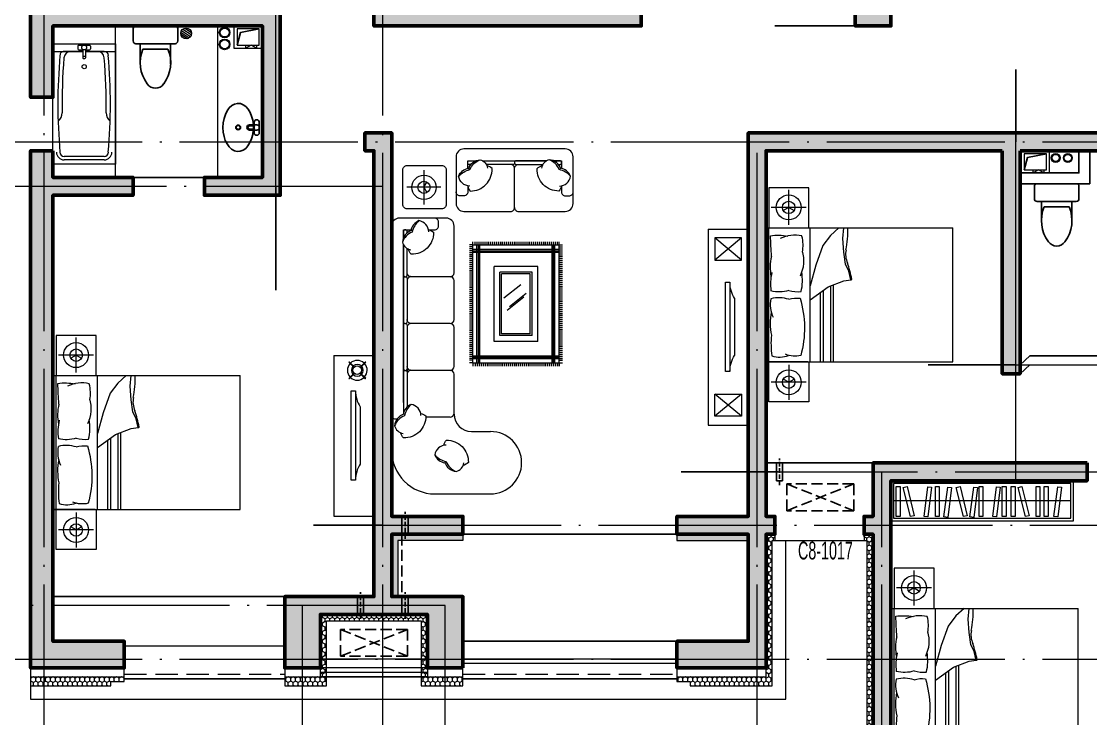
# Model space of a CAD drawing. Extents: x -12757 to 593131, y -184916 to 124232.
# Drawn here: x 546733 to 558728, y -174798 to -166981 of the extents above; entities that cross this region are included whole.
import ezdxf

# ---------------------------------------------------------------- set-up
doc = ezdxf.new("R2010")
doc.units = 0
doc.header["$LTSCALE"] = 1000
doc.header["$MEASUREMENT"] = 0
doc.linetypes.add('DASH', pattern=[0.35, 0.25, -0.1])
doc.linetypes.add('DOTE', pattern=[2.42, 2, -0.2, 0.02, -0.2])
doc.layers.get('0').update_dxf_attribs({"linetype": 'CONTINUOUS', "lineweight": 25})
for name, color, linetype, lineweight in [('AXIS', 3, 'CONTINUOUS', 25), ('DOTE', 1, 'CONTINUOUS', 9), ('LVTRY', 6, 'CONTINUOUS', 20), ('PUB_DIM', 3, 'CONTINUOUS', 25), ('WINDOW', 4, 'CONTINUOUS', 25), ('保温', 71, 'CONTINUOUS', 15), ('剪力墙', 150, 'CONTINUOUS', 53), ('填充', 8, 'CONTINUOUS', 15), ('墙填充', 254, 'CONTINUOUS', 15), ('家具1', 8, 'CONTINUOUS', 15), ('栏杆', 40, 'CONTINUOUS', 20), ('洁具', 6, 'CONTINUOUS', 25), ('洞口层', 20, 'CONTINUOUS', 25), ('看线', 30, 'CONTINUOUS', 25), ('空心砖', 8, 'CONTINUOUS', 15), ('装饰墙', 11, 'CONTINUOUS', 15), ('装饰线', 201, 'CONTINUOUS', 15), ('门窗编号', 140, 'CONTINUOUS', 25)]:
    doc.layers.add(name, color=color, linetype=linetype, lineweight=lineweight)
doc.styles.add('dim_font', font='SIMPLEX.shx', dxfattribs={"width": 0.6})
doc.styles.add('HZ', font='new-romd.shx', dxfattribs={"width": 0.7, "bigfont": 'hztxt.shx'})
pattern_1 = [(45, (-277578.09, -29559.48), (-35.355339, 35.355339), []), (50, (-277578.09, -29559.48), (143.452037, -12.550427), [15, -165]), (355, (-277578.09, -29559.48), (-27.75027, 150.43843), [12, -132]), (100.4514, (-277566.14, -29560.53), (115.701876, 137.88791), [12.74804, -140.22842]), (46.1842, (-277578.1, -29519.48), (213.44821, -33.1038), [22.5, -247.5]), (96.6356, (-277560.3, -29522.24), (186.93254, 194.82357), [19.12206, -210.3426]), (351.1842, (-277578.1, -29519.48), (186.93239, 194.82372), [18, -198]), (21, (-277558.09, -29529.48), (119.38141, -80.52378), [15, -165]), (326, (-277558.09, -29529.48), (48.66307, 145.03001), [12, -132]), (71.4514, (-277548.14, -29536.19), (168.044526, 64.5061), [12.74804, -140.22842]), (37.5, (-277578.09, -29559.48), (2.431971, 66.578771), [0, -130.4, 0, -134, 0, -132.5]), (7.5, (-277578.09, -29559.48), (52.613907, 78.882342), [0, -76.4, 0, -127.4, 0, -50.5]), (327.5, (-277622.69, -29559.48), (106.764487, -4.510974), [0, -50, 0, -156, 0, -207]), (317.5, (-277642.69, -29559.48), (116.637234, 20.020996), [0, -65, 0, -103.6, 0, -147])]
pattern_2 = [(90, (-344507.382, -77937.53), (-27.4963, 47.625), [31.75, -63.5]), (210, (-344507.382, -77937.53), (-27.4963099, -47.6249943), [31.75, -63.5]), (150, (-344507.382, -77937.53), (-54.9926099, 5.7e-06), [-63.5, 31.75])]

# ---------------------------------------------------------------- blocks, each defined once
blk = doc.blocks.new('jlq11-4')
at = {"layer": '墙填充'}
h = blk.add_hatch(dxfattribs=at)
h.set_pattern_fill('钢筋混凝土', color=256, scale=20, style=0)
h.set_pattern_definition(pattern_1)
h.paths.add_polyline_path([(6600, 10200), (7000, 10200), (7000, 10400), (6000, 10400), (6000, 10200), (6400, 10200), (6400, 7100), (3800, 7100), (3800, 7200), (3600, 7200), (3600, 6900), (6600, 6900)])
h = blk.add_hatch(dxfattribs=at)
h.set_pattern_fill('钢筋混凝土', color=256, scale=20, style=0)
h.set_pattern_definition([(45, (-277978.09, -29559.48), (-35.355339, 35.355339), []), (50, (-277978.09, -29559.48), (143.452037, -12.550427), [15, -165]), (355, (-277978.09, -29559.48), (-27.75027, 150.43843), [12, -132]), (100.4514, (-277966.14, -29560.53), (115.701876, 137.88791), [12.74804, -140.22842]), (46.1842, (-277978.1, -29519.48), (213.44821, -33.1038), [22.5, -247.5]), (96.6356, (-277960.3, -29522.24), (186.93254, 194.82357), [19.12206, -210.3426]), (351.1842, (-277978.1, -29519.48), (186.93239, 194.82372), [18, -198]), (21, (-277958.09, -29529.48), (119.38141, -80.52378), [15, -165]), (326, (-277958.09, -29529.48), (48.66307, 145.03001), [12, -132]), (71.4514, (-277948.14, -29536.19), (168.044526, 64.5061), [12.74804, -140.22842]), (37.5, (-277978.09, -29559.48), (2.431971, 66.578771), [0, -130.4, 0, -134, 0, -132.5]), (7.5, (-277978.09, -29559.48), (52.613907, 78.882342), [0, -76.4, 0, -127.4, 0, -50.5]), (327.5, (-278022.69, -29559.48), (106.764487, -4.510974), [0, -50, 0, -156, 0, -207]), (317.5, (-278042.69, -29559.48), (116.637234, 20.020996), [0, -65, 0, -103.6, 0, -147])])
h.paths.add_polyline_path([(9400, 10200), (10100, 10200), (10100, 10400), (9000, 10400), (9000, 10200), (9200, 10200), (9200, 7300), (9000, 7300), (9000, 6900), (9400, 6900)])
h = blk.add_hatch(dxfattribs=at)
h.set_pattern_fill('钢筋混凝土', color=256, scale=20, style=0)
h.set_pattern_definition(pattern_1)
h.paths.add_polyline_path([(0, 7100), (0, 9100), (-250, 9100), (-250, 6100), (0, 6100), (0, 6900), (2350, 6900), (2350, 5200), (1700, 5200), (1700, 5000), (2550, 5000), (2550, 8000), (2350, 8000), (2350, 7100)])
h = blk.add_hatch(dxfattribs=at)
h.set_pattern_fill('钢筋混凝土', color=256, scale=20, style=0)
h.set_pattern_definition(pattern_1)
h.paths.add_polyline_path([(3800, 5700), (3500, 5700), (3500, 5500), (3600, 5500), (3600, 500), (2600, 500), (2600, -300), (3000, -300), (3000, 300), (4200, 300), (4200, -300), (4600, -300), (4600, 500), (3800, 500), (3800, 1200), (4600, 1200), (4600, 1400), (3800, 1400)])
h = blk.add_hatch(dxfattribs=at)
h.set_pattern_fill('钢筋混凝土', color=256, scale=20, style=0)
h.set_pattern_definition([(45, (-474540.73, 39215.805), (-35.355339, 35.355339), []), (50, (-474540.73, 39215.8), (143.452037, -12.550427), [15, -165]), (355, (-474540.73, 39215.8), (-27.750267, 150.438427), [12, -132]), (100.4514, (-474528.78, 39214.76), (115.701876, 137.88791), [12.74804, -140.228422]), (46.1842, (-474540.73, 39255.8), (213.44821, -33.1038), [22.5, -247.5]), (96.6356, (-474522.94, 39253.05), (186.93254, 194.82357), [19.12206, -210.3426]), (351.1842, (-474540.73, 39255.8), (186.93239, 194.82372), [18, -198]), (21, (-474520.73, 39245.8), (119.38141, -80.523778), [15, -165]), (326, (-474520.73, 39245.8), (48.663066, 145.03001), [12, -132]), (71.4514, (-474510.78, 39239.1), (168.044526, 64.5061), [12.74804, -140.228422]), (37.5, (-474540.73, 39215.805), (2.431971, 66.578771), [0, -130.4, 0, -134, 0, -132.5]), (7.5, (-474540.73, 39215.805), (52.613907, 78.882342), [0, -76.4, 0, -127.4, 0, -50.5]), (327.5, (-474585.33, 39215.805), (106.764487, -4.5109743), [0, -50, 0, -156, 0, -207]), (317.5, (-474605.33, 39215.81), (116.637234, 20.020996), [0, -65, 0, -103.6, 0, -147])])
h.paths.add_polyline_path([(7800, 1400), (7000, 1400), (7000, 1200), (7800, 1200), (7800, 0), (7000, 0), (7000, -300), (8000, -300), (8000, 1200), (8100, 1200), (8100, 1400), (8000, 1400), (8000, 5500), (10650, 5500), (10650, 3000), (10850, 3000), (10850, 5500), (12600, 5500), (12600, 3200), (12600, 3000), (12800, 3000), (12800, 5500), (12800, 5700), (7800, 5700)])
h = blk.add_hatch(dxfattribs=at)
h.set_pattern_fill('钢筋混凝土', color=256, scale=20, style=0)
h.set_pattern_definition(pattern_1)
h.paths.add_polyline_path([(0, 5200), (0, 5500), (-250, 5500), (-250, -300), (800, -300), (800, 0), (0, 0), (0, 5000), (900, 5000), (900, 5200)])
h = blk.add_hatch(dxfattribs=at)
h.set_pattern_fill('钢筋混凝土', color=256, scale=20, style=0)
h.set_pattern_definition(pattern_1)
h.paths.add_polyline_path([(9400, 1800), (11600, 1800), (11600, 2000), (9200, 2000), (9200, 1400), (9100, 1400), (9100, 1200), (9200, 1200), (9200, -2100), (10100, -2100), (10100, -1900), (9400, -1900)])
at = {"layer": '剪力墙'}
for points in [[(7000, 10400), (7000, 10200), (6600, 10200), (6600, 6900), (3600, 6900), (3600, 7200), (3800, 7200), (3800, 7100), (6400, 7100), (6400, 10200), (6000, 10200), (6000, 10400)], [(10100, 10400), (10100, 10200), (9400, 10200), (9400, 6900), (9000, 6900), (9000, 7300), (9200, 7300), (9200, 10200), (9000, 10200), (9000, 10400)], [(2550, 8000), (2550, 5000), (1700, 5000), (1700, 5200), (2350, 5200), (2350, 6900), (0, 6900), (0, 6100), (-250, 6100), (-250, 9100), (0, 9100), (0, 7100), (2350, 7100), (2350, 8000)], [(4600, -300), (4200, -300), (4200, 300), (3000, 300), (3000, -300), (2600, -300), (2600, 500), (3600, 500), (3600, 5500), (3500, 5500), (3500, 5700), (3800, 5700), (3800, 1400), (4600, 1400), (4600, 1200), (3800, 1200), (3800, 500), (4600, 500)], [(0, 5500), (0, 5200), (900, 5200), (900, 5000), (0, 5000), (0, 0), (800, 0), (800, -300), (-250, -300), (-250, 5500)], [(11600, 2000), (11600, 1800), (9400, 1800), (9400, -1900), (10100, -1900), (10100, -2100), (9200, -2100), (9200, 1200), (9100, 1200), (9100, 1400), (9200, 1400), (9200, 2000)]]:
    blk.add_lwpolyline(points, close=True, dxfattribs=at)
for points in [[(10650, 5500), (8000, 5500), (8000, 1400), (8100, 1400), (8100, 1200), (8000, 1200), (8000, -300), (7000, -300), (7000, 0), (7800, 0), (7800, 1200), (7000, 1200), (7000, 1400), (7800, 1400), (7800, 5700), (12800, 5700), (12800, 5500), (12800, 3000), (12600, 3000), (12600, 3200), (12600, 3200), (12600, 5500), (10850, 5500)], [(10850, 5500), (10850, 3000), (10650, 3000), (10650, 5500)]]:
    blk.add_lwpolyline(points, dxfattribs=at)
blk = doc.blocks.new('1')
at = {"layer": '洞口层', "linetype": 'DASH', "ltscale": 0.2}
blk.add_line((380920, -27067), (381220, -27067), dxfattribs=at)
at = {"layer": '洞口层'}
for p, q in [((380970, -27032), (381170, -27032)), ((380970, -27032), (380970, -27102)), ((380970, -27102), (381170, -27102)), ((381170, -27032), (381170, -27102))]:
    blk.add_line(p, q, dxfattribs=at)
blk = doc.blocks.new('ktj1')
at = {"layer": '洁具', "linetype": 'DASH', "ltscale": 0.5}
blk.add_lwpolyline([(750, 0), (750, 300), (0, 300), (750, 0), (0, 0), (750, 300), (0, 300), (0, 0)], dxfattribs=at)
blk = doc.blocks.new('j3')
at = {"layer": '洁具'}
for p, q in [((30, 250), (170, 250)), ((0, -220), (0, 220)), ((200, 220), (200, -220)), ((200, 170), (430, 170)), ((260, 140), (260, -140)), ((200, -170), (430, -170)), ((170, -250), (30, -250))]:
    blk.add_line(p, q, dxfattribs=at)
for centre, radius, start, end in [((30, 220), 30, 90, 180), ((170, 220), 30, 0, 90), ((413, -227), 398, 53.3619, 112.5495), ((590, 0), 110, 303.4509, 56.5491), ((413, 227), 398, 247.4505, 306.6381), ((30, -220), 30, 180, 270), ((170, -220), 30, 270, 0)]:
    blk.add_arc(centre, radius, start, end, dxfattribs=at)
at = {"style": 'dim_font', "width": 0.8, "flags": 9}
for tag in ['YSIZE', 'XSIZE']:
    blk.add_attdef(tag, (0, 0), '', height=0.5, rotation=270, dxfattribs=at)
blk = doc.blocks.new('jjg1')
at = {"layer": 'LVTRY'}
for points in [[(-250, 320), (0, 320), (0, 0), (-250, 0)], [(-215, 285), (-35, 285), (-35, 35), (-215, 35)]]:
    blk.add_lwpolyline(points, close=True, dxfattribs=at)
blk.add_lwpolyline([(-215, 255), (-250, 255), (-215, 195), (-250, 135), (-215, 135)], dxfattribs=at)
at = {"layer": 'PUB_DIM'}
blk.add_lwpolyline([(-215, 35), (-75, 73), (-35, 285)], dxfattribs=at)
blk = doc.blocks.new('j1')
at = {"layer": '洁具'}
for p, q in [((-29, 29), (-111, 29)), ((-29, 29), (-111, 29)), ((-111, 18), (-51, 18)), ((-111, 18), (-51, 18)), ((-58, 58), (-58, 29)), ((-58, 58), (-58, 29)), ((-58, 18), (-58, -18)), ((-58, 18), (-58, -18)), ((0, -58), (0, 58)), ((0, -58), (0, 58)), ((-111, -18), (-51, -18)), ((-111, -18), (-51, -18)), ((-29, -29), (-111, -29)), ((-29, -29), (-111, -29)), ((-58, -29), (-58, -58)), ((-58, -29), (-58, -58))]:
    blk.add_line(p, q, dxfattribs=at)
for radius in [27, 27, 22.5, 22.5]:
    blk.add_circle((-237, 0), radius, dxfattribs=at)
for centre, radius, start, end in [((-111, 0), 28.8, 90, 270), ((-111, 0), 28.8, 90, 270), ((-111, 0), 18, 90, 270), ((-111, 0), 18, 90, 270), ((-29, 58), 28.8, 0, 180), ((-29, 58), 28.8, 0, 180), ((-29, 0), 28.8, 141.3178, 218.6822), ((-29, 0), 28.8, 141.3178, 218.6822), ((-29, 0), 28.8, 270, 90), ((-29, 0), 28.8, 270, 90), ((-29, -58), 28.8, 180, 0), ((-29, -58), 28.8, 180, 0)]:
    blk.add_arc(centre, radius, start, end, dxfattribs=at)
at = {"layer": '洁具', "extrusion": (0, 0, -1)}
for start_param, end_param in [(1.677666, 7.747112), (1.677666, 7.747112), (1.50408, 1.637512), (1.50408, 1.637512)]:
    blk.add_ellipse((-237, 0), major_axis=(0, 270), ratio=0.633333, start_param=start_param, end_param=end_param, dxfattribs=at)
blk = doc.blocks.new('yg01')
at = {"layer": 'LVTRY'}
for p, q in [((0, -715), (0, 63)), ((0, 63), (1500, 63)), ((96, -309), (96, 63)), ((96, -309), (96, 63)), ((96, -309), (96, 63)), ((1500, 63), (1500, -715)), ((96, -77), (96, -309)), ((1404, -77), (1404, -576)), ((1448, -77), (1448, -576)), ((1448, -77), (1448, -576)), ((17, -392), (17, -261)), ((31, -248), (65, -248)), ((78, -300), (78, -261)), ((78, -392), (78, -352)), ((87, -309), (176, -309)), ((87, -309), (176, -309)), ((87, -344), (176, -344)), ((96, -715), (96, -344)), ((96, -715), (96, -344)), ((96, -715), (96, -344)), ((96, -344), (96, -576)), ((157, -337), (157, -316)), ((183, -337), (183, -316)), ((31, -405), (65, -405)), ((1500, -715), (0, -715))]:
    blk.add_line(p, q, dxfattribs=at)
for centre, radius in [((48, -326), 30.5), ((286, -326), 26.2)]:
    blk.add_circle(centre, radius, dxfattribs=at)
for centre, radius, start, end in [((750, -6932), 6933, 85.0209, 94.9791), ((1352, -77), 95.9, 0, 90), ((148, -77), 52.3, 90, 180), ((183, -162), 87.2, 94.7863, 180), ((750, -6932), 6881, 89.0758, 94.7863), ((863, 79), 131, 269.0758, 321.7771), ((1352, -77), 52.3, 0, 90), ((31, -261), 13.1, 90, 180), ((65, -261), 13.1, 0, 90), ((31, -392), 13.1, 180, 270), ((65, -392), 13.1, 270, 0), ((87, -300), 8.72, 180, 270), ((87, -352), 8.72, 90, 180), ((150, -316), 6.98, 0, 90), ((150, -337), 6.98, 270, 0), ((176, -316), 6.98, 0, 90), ((176, -337), 6.98, 270, 0), ((183, -491), 87.2, 180, 265.2137), ((148, -576), 52.3, 180, 270), ((750, 6279), 6933, 265.0209, 274.9791), ((750, 6279), 6881, 265.2137, 270.9242), ((863, -732), 131, 38.2229, 90.9242), ((1352, -576), 52.3, 270, 0), ((1352, -576), 95.9, 270, 0)]:
    blk.add_arc(centre, radius, start, end, dxfattribs=at)
blk = doc.blocks.new('dil')
at = {"layer": 'LVTRY'}
for p, q in [((-58, 14), (36, -48)), ((-50, 33), (50, -33)), ((-37, 48), (58, -14)), ((-16, 58), (60, 9)), ((-59, -9), (15, -58))]:
    blk.add_line(p, q, dxfattribs=at)
blk.add_circle((0, 0), 60, dxfattribs=at)
blk = doc.blocks.new('chuang1')
at = {"layer": '家具1'}
for p, q in [((-1500, 0), (0, 0)), ((-1500, -474), (-1500, 0)), ((-1500, 0), (-1500, -2100)), ((0, 0), (0, -823)), ((0, 0), (0, -2100)), ((-1730, -456), (-1730, -64)), ((-1500, -35), (0, -35)), ((230, -456), (230, -64)), ((-1534, -260), (-1926, -260)), ((34, -260), (426, -260)), ((-1500, -500), (0, -500)), ((-806, -500, -270), (-660, -703, -270)), ((-417, -563, -270), (-649, -500, -270)), ((-198, -642, -270), (-417, -563, -270)), ((-724, -614, -270), (-1500, -614, -270)), ((-701, -645, -270), (-1500, -645, -270)), ((-660, -703, -270), (-593, -879, -270)), ((-83, -727, -270), (-198, -642, -270)), ((-650, -728, -270), (-1500, -728, -270)), ((-638, -759, -270), (-1500, -759, -270)), ((0, -823, -270), (-83, -727, -270)), ((-593, -879, -270), (-581, -958, -270)), ((-581, -958, -270), (-484, -934, -270)), ((-484, -934, -270), (-405, -897, -270)), ((-405, -897, -270), (-271, -879, -270)), ((-271, -879, -270), (-119, -867, -270)), ((-119, -867, -270), (0, -879, -270)), ((-1500, -2100), (0, -2100))]:
    blk.add_line(p, q, dxfattribs=at)
for points in [[(-1500, -35), (-1500, -485), (-1950, -485), (-1950, -35)], [(0, -35), (0, -485), (450, -485), (450, -35)]]:
    blk.add_lwpolyline(points, close=True, dxfattribs=at)
at = {"layer": '家具1', "elevation": -270}
for points in [[(-1434, -71, 0.177), (-1429, -259, -0.516596)], [(-800, -261, 0.14099), (-794, -61, 0.235245)], [(-701, -261, -0.14099), (-707, -61, -0.235245)], [(-87, -54, -0.074897), (-91, -250, 0.472817)], [(-800, -261, -0.104503), (-788, -387, -0.141432), (-1431, -395, -0.168206), (-1417, -225, 4.425392)]]:
    blk.add_lwpolyline(points, format="xyb", dxfattribs=at)
at = {"layer": '家具1'}
for points in [[(-1730, -260), (-1695, -199)], [(230, -260), (195, -199)], [(-1730, -260), (-1695, -321)], [(230, -260), (195, -321)]]:
    blk.add_lwpolyline(points, dxfattribs=at)
for centre, radius in [((-1730, -260), 140), ((-1730, -260), 70), ((230, -260), 140), ((230, -260), 70)]:
    blk.add_circle(centre, radius, dxfattribs=at)
for centre, radius, start, end in [((-1300, -930, -270), 869, 83.569, 98.88), ((-1068, -673, -270), 621, 78.4063, 102.5791), ((-862, -367, -270), 314, 77.5554, 116.5378), ((-628, -590, -270), 535, 76.04, 98.4751), ((-443, -579, -270), 527, 76.3427, 101.1841), ((-1741, 28496, -270), 28598, 272.8502, 273.3148), ((-469, -328, -270), 387, 348.2417, 24.8684), ((-347, -361, -270), 368, 164.1707, 185.9871), ((-588, 115, -270), 529, 256.3762, 280.1383), ((-367, -48, -270), 382, 243.8761, 286.1746), ((-194, -19, -270), 402, 258.9631, 284.8961), ((-574, -960, -270), 7.24, 160.2464, 271.1377), ((-789, 176, -270), 1163, 280.6617, 289.8806), ((-295, -1142, -270), 244, 78.6608, 113.7384), ((-24, 208, -270), 1132, 258.6608, 271.239)]:
    blk.add_arc(centre, radius, start, end, dxfattribs=at)
blk = doc.blocks.new('yg2')
at = {"layer": '家具1'}
for p, q in [((-1989, -402), (-1989, -66)), ((-1989, -66), (-1946, -66)), ((-1946, -66), (-1946, -402)), ((-1911, -75), (-1869, -66)), ((-1830, -402), (-1911, -75)), ((-1869, -66), (-1789, -393)), ((-1551, -402), (-1551, -66)), ((-1551, -66), (-1508, -66)), ((-1508, -66), (-1508, -402)), ((-1455, -407), (-1413, -73)), ((-1413, -73), (-1370, -78)), ((-1370, -78), (-1413, -412)), ((-1316, -75), (-1274, -66)), ((-1236, -402), (-1316, -75)), ((-1274, -66), (-1194, -393)), ((-1163, -407), (-1121, -73)), ((-1121, -73), (-1078, -78)), ((-1078, -78), (-1121, -412)), ((-1060, -402), (-1060, -66)), ((-1060, -66), (-1017, -66)), ((-1017, -66), (-1017, -402)), ((-800, -402), (-800, -66)), ((-800, -66), (-757, -66)), ((-757, -66), (-757, -402)), ((-700, -402), (-700, -66)), ((-700, -66), (-657, -66)), ((-657, -66), (-657, -402)), ((-622, -75), (-580, -66)), ((-541, -402), (-622, -75)), ((-580, -66), (-500, -393)), ((-422, -402), (-422, -66)), ((-422, -66), (-380, -66)), ((-380, -66), (-380, -402)), ((-330, -402), (-330, -66)), ((-330, -66), (-287, -66)), ((-287, -66), (-287, -402)), ((-30, -225), (-2020, -225)), ((-1946, -402), (-1989, -402)), ((-1789, -393), (-1830, -402)), ((-1508, -402), (-1551, -402)), ((-1413, -412), (-1455, -407)), ((-1194, -393), (-1236, -402)), ((-1121, -412), (-1163, -407)), ((-1017, -402), (-1060, -402)), ((-757, -402), (-800, -402)), ((-657, -402), (-700, -402)), ((-500, -393), (-541, -402)), ((-380, -402), (-422, -402)), ((-287, -402), (-330, -402))]:
    blk.add_line(p, q, dxfattribs=at)
for points in [[(-2050, 0), (-2050, -450), (0, -450), (0, 0)], [(-2020, -30), (-2020, -420), (-30, -420), (-30, -30)], [(-1678, -401), (-1636, -67), (-1593, -72), (-1636, -406)], [(-908, -401), (-866, -67), (-823, -72), (-865, -406)], [(-221, -401), (-179, -67), (-137, -72), (-179, -406)]]:
    blk.add_lwpolyline(points, close=True, dxfattribs=at)
blk = doc.blocks.new('tv2')
at = {"layer": '家具1'}
for p, q in [((-450, 0), (0, 0)), ((-450, 0), (-450, -1800)), ((0, 0), (0, -1800)), ((-222, -134), (-281, -75)), ((-218, -130), (-277, -71)), ((-95, -72), (-153, -131)), ((-90, -76), (-149, -135)), ((-221, -199), (-280, -257)), ((-217, -203), (-276, -262)), ((-96, -261), (-154, -202)), ((-91, -256), (-150, -198)), ((-450, -1800), (0, -1800))]:
    blk.add_line(p, q, dxfattribs=at)
blk.add_lwpolyline([(-205, -397), (-205, -1397), (-255, -1397), (-255, -397)], close=True, dxfattribs=at)
blk.add_lwpolyline([(-155, -576), (-155, -1217)], dxfattribs=at)
blk.add_circle((-186, -166), 48.2, dxfattribs=at)
for centre, radius, start, end in [((-186, -166), 111, 136.5508, 224.1481), ((-186, -166), 131, 133.6913, 136.3087), ((-186, -166), 111, 45.8519, 133.4492), ((-186, -166), 66.4, 46.4188, 132.4168), ((-186, -166), 111, 316.5508, 42.75), ((-186, -166), 131, 43.1013, 45.7189), ((-186, -166), 66.4, 137.5832, 223.5812), ((-186, -166), 66.4, 228.7488, 312.4168), ((-186, -166), 66.4, 317.5832, 41.2512), ((-186, -166), 131, 224.2811, 226.8987), ((-186, -166), 111, 227.25, 313.4492), ((-186, -166), 131, 313.6913, 316.3087), ((139, -397), 344, 179.8716, 211.2929), ((139, -1396), 344, 148.7071, 180.1284)]:
    blk.add_arc(centre, radius, start, end, dxfattribs=at)
blk = doc.blocks.new('sf1')
at = {"layer": '家具1'}
for p, q in [((-165, 5157), (-1036, 5157)), ((516, 951), (516, 4476)), ((-737, 4177), (-1036, 4177)), ((-464, 3904), (-464, 3278)), ((332, 1771), (332, 3889)), ((271, 2506), (271, 3790)), ((332, 3721), (332, 1243)), ((307, 3217), (295, 3217)), ((307, 3217), (295, 3217)), ((-2117, 3100), (-2167, 3100)), ((-2117, 3059), (-2167, 3059)), ((-2117, 3029), (-2167, 3029)), ((-2117, 3100), (-2117, 3150)), ((-2117, 3100), (-2117, 1249)), ((-757, 3100), (-2117, 3100)), ((-757, 3032), (-2117, 3032)), ((-2087, 3100), (-2087, 3150)), ((-2056, 3100), (-2056, 3150)), ((-2049, 3100), (-2049, 1249)), ((-2027, 3100), (-2027, 1249)), ((-2026, 3100), (-2026, 3150)), ((-2004, 3100), (-2004, 1249)), ((-1995, 3100), (-1995, 3150)), ((-1964, 3100), (-1964, 3150)), ((-1933, 3100), (-1933, 3150)), ((-1903, 3100), (-1903, 3150)), ((-1872, 3100), (-1872, 3150)), ((-1841, 3100), (-1841, 3150)), ((-1811, 3100), (-1811, 3150)), ((-1780, 3100), (-1780, 3150)), ((-1749, 3100), (-1749, 3150)), ((-1719, 3100), (-1719, 3150)), ((-1688, 3100), (-1688, 3150)), ((-1657, 3100), (-1657, 3150)), ((-1626, 3100), (-1626, 3150)), ((-1596, 3100), (-1596, 3150)), ((-1565, 3100), (-1565, 3150)), ((-1534, 3100), (-1534, 3150)), ((-1504, 3100), (-1504, 3150)), ((-1473, 3100), (-1473, 3150)), ((-1442, 3100), (-1442, 3150)), ((-1412, 3100), (-1412, 3150)), ((-1381, 3100), (-1381, 3150)), ((-1350, 3100), (-1350, 3150)), ((-1319, 3100), (-1319, 3150)), ((-1289, 3100), (-1289, 3150)), ((-1258, 3100), (-1258, 3150)), ((-1227, 3100), (-1227, 3150)), ((-1227, 3100), (-1227, 3150)), ((-1197, 3100), (-1197, 3150)), ((-1166, 3100), (-1166, 3150)), ((-1135, 3100), (-1135, 3150)), ((-1105, 3100), (-1105, 3150)), ((-1074, 3100), (-1074, 3150)), ((-1043, 3100), (-1043, 3150)), ((-1012, 3100), (-1012, 3150)), ((-982, 3100), (-982, 3150)), ((-951, 3100), (-951, 3150)), ((-920, 3100), (-920, 3150)), ((-890, 3100), (-890, 3150)), ((-869, 3100), (-869, 1249)), ((-859, 3100), (-859, 3150)), ((-847, 3100), (-847, 1249)), ((-828, 3100), (-828, 3150)), ((-824, 3100), (-824, 1249)), ((-798, 3100), (-798, 3150)), ((-757, 3100), (-757, 3150)), ((-757, 3100), (-707, 3100)), ((-757, 3100), (-757, 1249)), ((-757, 3059), (-707, 3059)), ((-757, 3029), (-707, 3029)), ((-464, 3156), (-464, 2543)), ((-2117, 2998), (-2167, 2998)), ((-2117, 2967), (-2167, 2967)), ((-2117, 2936), (-2167, 2936)), ((-2117, 2906), (-2167, 2906)), ((-2117, 2875), (-2167, 2875)), ((-757, 3010), (-2117, 3010)), ((-757, 2987), (-2117, 2987)), ((-757, 2998), (-707, 2998)), ((-757, 2967), (-707, 2967)), ((-757, 2936), (-707, 2936)), ((-757, 2906), (-707, 2906)), ((-757, 2875), (-707, 2875)), ((-2117, 2844), (-2167, 2844)), ((-2117, 2814), (-2167, 2814)), ((-2117, 2783), (-2167, 2783)), ((-2117, 2752), (-2167, 2752)), ((-2117, 2722), (-2167, 2722)), ((-2117, 2691), (-2167, 2691)), ((-1779, 2762), (-1779, 1586)), ((-1779, 2762), (-1094, 2762)), ((-1094, 2762), (-1094, 1586)), ((-757, 2844), (-707, 2844)), ((-757, 2814), (-707, 2814)), ((-757, 2783), (-707, 2783)), ((-757, 2752), (-707, 2752)), ((-757, 2722), (-707, 2722)), ((-757, 2691), (-707, 2691)), ((-2117, 2660), (-2167, 2660)), ((-2117, 2629), (-2167, 2629)), ((-2117, 2599), (-2167, 2599)), ((-2117, 2568), (-2167, 2568)), ((-2117, 2537), (-2167, 2537)), ((-1689, 2672), (-1689, 1676)), ((-1689, 2672), (-1184, 2672)), ((-1662, 2645), (-1662, 1703)), ((-1662, 2645), (-1211, 2645)), ((-1211, 2645), (-1211, 1703)), ((-1184, 2672), (-1184, 1676)), ((-757, 2660), (-707, 2660)), ((-757, 2629), (-707, 2629)), ((-757, 2599), (-707, 2599)), ((-757, 2568), (-707, 2568)), ((-757, 2537), (-707, 2537)), ((-2117, 2507), (-2167, 2507)), ((-2117, 2476), (-2167, 2476)), ((-2117, 2445), (-2167, 2445)), ((-2117, 2415), (-2167, 2415)), ((-2117, 2384), (-2167, 2384)), ((-2117, 2353), (-2167, 2353)), ((-757, 2507), (-707, 2507)), ((-757, 2476), (-707, 2476)), ((-757, 2445), (-707, 2445)), ((-757, 2415), (-707, 2415)), ((-757, 2384), (-707, 2384)), ((-757, 2353), (-707, 2353)), ((-464, 2421), (-464, 1808)), ((271, 1771), (271, 2457)), ((307, 2482), (295, 2482)), ((307, 2482), (295, 2482)), ((-2117, 2322), (-2167, 2322)), ((-2117, 2292), (-2167, 2292)), ((-2117, 2261), (-2167, 2261)), ((-2117, 2230), (-2167, 2230)), ((-2117, 2200), (-2167, 2200)), ((-1662, 2268), (-1663, 2268)), ((-1662, 2189), (-1663, 2189)), ((-1334, 2216), (-1597, 2005)), ((-1298, 2273), (-1562, 2062)), ((-757, 2322), (-707, 2322)), ((-757, 2292), (-707, 2292)), ((-757, 2261), (-707, 2261)), ((-757, 2230), (-707, 2230)), ((-757, 2200), (-707, 2200)), ((-2117, 2169), (-2167, 2169)), ((-2117, 2138), (-2167, 2138)), ((-2117, 2108), (-2167, 2108)), ((-2117, 2077), (-2167, 2077)), ((-2117, 2046), (-2167, 2046)), ((-2117, 2015), (-2167, 2015)), ((-1662, 2109), (-1663, 2109)), ((-1662, 2030), (-1663, 2030)), ((-1248, 2080), (-1512, 1869)), ((-757, 2169), (-707, 2169)), ((-757, 2138), (-707, 2138)), ((-757, 2108), (-707, 2108)), ((-757, 2077), (-707, 2077)), ((-757, 2046), (-707, 2046)), ((-757, 2015), (-707, 2015)), ((-2117, 1985), (-2167, 1985)), ((-2117, 1954), (-2167, 1954)), ((-2117, 1923), (-2167, 1923)), ((-2117, 1893), (-2167, 1893)), ((-2117, 1862), (-2167, 1862)), ((-1662, 1950), (-1663, 1950)), ((-1662, 1870), (-1663, 1870)), ((-757, 1985), (-707, 1985)), ((-757, 1954), (-707, 1954)), ((-757, 1923), (-707, 1923)), ((-757, 1893), (-707, 1893)), ((-757, 1862), (-707, 1862)), ((-2117, 1831), (-2167, 1831)), ((-2117, 1801), (-2167, 1801)), ((-2117, 1770), (-2167, 1770)), ((-2117, 1739), (-2167, 1739)), ((-2117, 1708), (-2167, 1708)), ((-1662, 1791), (-1663, 1791)), ((-1662, 1703), (-1211, 1703)), ((-757, 1831), (-707, 1831)), ((-757, 1801), (-707, 1801)), ((-757, 1770), (-707, 1770)), ((-757, 1739), (-707, 1739)), ((-757, 1708), (-707, 1708)), ((-464, 1686), (-464, 951)), ((271, 1722), (271, 1304)), ((307, 1747), (295, 1747)), ((307, 1747), (295, 1747)), ((332, 1243), (332, 1722)), ((-2117, 1678), (-2167, 1678)), ((-2117, 1647), (-2167, 1647)), ((-2117, 1616), (-2167, 1616)), ((-2117, 1586), (-2167, 1586)), ((-2117, 1555), (-2167, 1555)), ((-2117, 1524), (-2167, 1524)), ((-1779, 1586), (-1094, 1586)), ((-1689, 1676), (-1184, 1676)), ((-757, 1678), (-707, 1678)), ((-757, 1647), (-707, 1647)), ((-757, 1616), (-707, 1616)), ((-757, 1586), (-707, 1586)), ((-757, 1555), (-707, 1555)), ((-757, 1524), (-707, 1524)), ((-2117, 1494), (-2167, 1494)), ((-2117, 1463), (-2167, 1463)), ((-2117, 1432), (-2167, 1432)), ((-2117, 1401), (-2167, 1401)), ((-2117, 1371), (-2167, 1371)), ((-757, 1361), (-2117, 1361)), ((-757, 1494), (-707, 1494)), ((-757, 1463), (-707, 1463)), ((-757, 1432), (-707, 1432)), ((-757, 1401), (-707, 1401)), ((-757, 1371), (-707, 1371)), ((-2117, 1340), (-2167, 1340)), ((-2117, 1309), (-2167, 1309)), ((-2117, 1279), (-2167, 1279)), ((-2117, 1249), (-2167, 1249)), ((-757, 1339), (-2117, 1339)), ((-757, 1316), (-2117, 1316)), ((-2117, 1249), (-2117, 1199)), ((-757, 1249), (-2117, 1249)), ((-2087, 1249), (-2087, 1199)), ((-2056, 1249), (-2056, 1199)), ((-2026, 1249), (-2026, 1199)), ((-1995, 1249), (-1995, 1199)), ((-1964, 1249), (-1964, 1199)), ((-1933, 1249), (-1933, 1199)), ((-1903, 1249), (-1903, 1199)), ((-1872, 1249), (-1872, 1199)), ((-1841, 1249), (-1841, 1199)), ((-1811, 1249), (-1811, 1199)), ((-1780, 1249), (-1780, 1199)), ((-1749, 1249), (-1749, 1199)), ((-1719, 1249), (-1719, 1199)), ((-1688, 1249), (-1688, 1199)), ((-1657, 1249), (-1657, 1199)), ((-1626, 1249), (-1626, 1199)), ((-1596, 1249), (-1596, 1199)), ((-1565, 1249), (-1565, 1199)), ((-1534, 1249), (-1534, 1199)), ((-1504, 1249), (-1504, 1199)), ((-1473, 1249), (-1473, 1199)), ((-1442, 1249), (-1442, 1199)), ((-1412, 1249), (-1412, 1199)), ((-1381, 1249), (-1381, 1199)), ((-1350, 1249), (-1350, 1199)), ((-1319, 1249), (-1319, 1199)), ((-1289, 1249), (-1289, 1199)), ((-1258, 1249), (-1258, 1199)), ((-1227, 1249), (-1227, 1199)), ((-1227, 1249), (-1227, 1199)), ((-1197, 1249), (-1197, 1199)), ((-1166, 1249), (-1166, 1199)), ((-1135, 1249), (-1135, 1199)), ((-1105, 1249), (-1105, 1199)), ((-1074, 1249), (-1074, 1199)), ((-1043, 1249), (-1043, 1199)), ((-1012, 1249), (-1012, 1199)), ((-982, 1249), (-982, 1199)), ((-951, 1249), (-951, 1199)), ((-920, 1249), (-920, 1199)), ((-890, 1249), (-890, 1199)), ((-859, 1249), (-859, 1199)), ((-828, 1249), (-828, 1199)), ((-798, 1249), (-798, 1199)), ((-757, 1340), (-707, 1340)), ((-757, 1309), (-707, 1309)), ((-757, 1279), (-707, 1279)), ((-757, 1249), (-757, 1199)), ((-757, 1249), (-707, 1249)), ((-342, 828), (393, 828)), ((8, 77), (8, 611)), ((-259, 344), (275, 344))]:
    blk.add_line(p, q, dxfattribs=at)
for points in [[(-307, 4393, -0.165541), (-345, 4312, -0.425989), (-689, 4663, -0.121523), (-607, 4711, 7.115464)], [(-317, 4657, 0.306663), (-499, 4803, 0.30633), (-619, 4670, -0.872847)], [(-162, 4543, 0.14773), (-341, 4649, 0.213343), (-499, 4803, 0.178662)], [(-338, 4389, 0.356772), (-162, 4543, 0.249542), (-321, 4670, -9.61688)], [(59, 3895, -0.165541), (-22, 3933, -0.425989), (329, 4277, -0.121523), (377, 4196, 7.115464)], [(323, 3905, 0.306663), (469, 4088, 0.30633), (336, 4207, -0.872847)], [(210, 3751, 0.14773), (315, 3930, 0.213343), (469, 4088, 0.178662)], [(55, 3926, 0.356772), (210, 3751, 0.249542), (337, 3910, -9.61688)], [(209, 3217, 0.414214), (271, 3278)], [(209, 3217, -0.414214), (271, 3156)], [(209, 2482, 0.414214), (271, 2543)], [(209, 2482, -0.414214), (271, 2421)], [(209, 1747, 0.414214), (271, 1808)], [(209, 1747, -0.414214), (271, 1686)], [(-63, 1012, -0.165541), (-144, 1050, -0.425989), (207, 1394, -0.121523), (255, 1312, 7.115464)], [(87, 867, 0.14773), (193, 1046, 0.213343), (347, 1204, 0.178662)], [(201, 1021, 0.306663), (347, 1204, 0.30633), (214, 1323, -0.872847)], [(-63, 1012), (-158, 1012, 0.414214), (-219, 951), (-219, 889, 0.414214), (-158, 828)], [(-67, 1043, 0.356772), (87, 867, 0.249542), (215, 1026, -9.61688)], [(332, 1141), (332, 1012), (211, 1012, 0.414214)], [(271, 1059), (271, 1036, 0.414214), (295, 1012), (307, 1012, 0.414214), (332, 1036)], [(332, 1036), (332, 1141, 0.414214)], [(-2150, 321), (-2150, 416, 0.414214), (-2211, 477), (-2272, 477, 0.414214), (-2334, 416)], [(-2150, 321, -0.165541), (-2112, 402, -0.425989), (-1768, 51, -0.121523), (-1850, 3, 7.115464)], [(-680, 321, 0.165541), (-718, 402, 0.425989), (-1062, 51, 0.121523), (-980, 3, -7.115464)], [(-680, 321), (-680, 416, -0.414214), (-619, 477), (-557, 477, -0.414214), (-496, 416)], [(-2119, 325, 0.356772), (-2295, 170, 0.249542), (-2136, 43, -9.61688)], [(-2295, 170, 0.14773), (-2116, 65, 0.213343), (-1958, -89, 0.178662)], [(-535, 170, -0.14773), (-714, 65, -0.213343), (-872, -89, -0.178662)], [(-711, 325, -0.356772), (-535, 170, -0.249542), (-694, 43, 9.61688)], [(-2021, -74), (-2150, -74), (-2150, 46, 0.414214)], [(-2140, 57, 0.306663), (-1958, -89, 0.30633), (-1838, 44, -0.872847)], [(-1415, 48, -0.414214), (-1476, -13)], [(-1415, 48, 0.414214), (-1354, -13)], [(-689, 57, -0.306663), (-872, -89, -0.30633), (-991, 44, 0.872847)], [(-2103, -13), (-2125, -13, 0.414214), (-2150, -37), (-2150, -50, 0.414214), (-2125, -74)], [(-2125, -74), (-2021, -74, 0.414214)], [(-1919, -74), (-1439, -74, 0.414214), (-1415, -50), (-1415, -37, 0.414214), (-1439, -13), (-1857, -13, 0.414214)], [(-911, -74), (-1390, -74, -0.414214), (-1415, -50), (-1415, -37, -0.414214), (-1390, -13), (-972, -13, -0.414214)], [(-704, -74), (-809, -74, -0.414214)], [(-727, -13), (-704, -13, -0.414214), (-680, -37), (-680, -50, -0.414214), (-704, -74)]]:
    blk.add_lwpolyline(points, format="xyb", dxfattribs=at)
for points in [[(-403, 3952), (-22, 3952)], [(-403, 3217), (209, 3217)], [(-403, 2482), (209, 2482)], [(-403, 1747), (209, 1747)], [(-1415, 661), (-1415, 48)], [(8, 344), (-39, 426)], [(8, 344), (-39, 261)], [(-680, 46), (-680, -74), (-809, -74)], [(-911, -74), (-1919, -74)]]:
    blk.add_lwpolyline(points, dxfattribs=at)
for points in [[(-496, 600, 0.414214), (-619, 722), (-1354, 722, 0.414214), (-1415, 661, 0.414214), (-1476, 722), (-2211, 722, 0.414214), (-2334, 600), (-2334, -135, 0.414214), (-2211, -258), (-619, -258, 0.414214), (-496, -135)], [(272, 0), (-272, 0, -0.414214), (-340, 68), (-340, 613, -0.414214), (-272, 681), (272, 681, -0.414214), (340, 613), (340, 68, -0.414214)]]:
    blk.add_lwpolyline(points, format="xyb", close=True, dxfattribs=at)
for radius in [191, 95.3]:
    blk.add_circle((8, 344), radius, dxfattribs=at)
for centre, radius, start, end in [((-1036, 4667), 490, 90, 270), ((-165, 4476), 681, 0, 90), ((-737, 3904), 272, 0, 90), ((-403, 3891), 61.3, 90, 180), ((-403, 3278), 61.3, 180, 270), ((-403, 3156), 61.3, 90, 180), ((295, 3242), 24.5, 180, 270), ((295, 3193), 24.5, 90, 180), ((307, 3242), 24.5, 270, 0), ((307, 3193), 24.5, 0, 90), ((-403, 2543), 61.3, 180, 270), ((-403, 2421), 61.3, 90, 180), ((295, 2506), 24.5, 180, 270), ((295, 2457), 24.5, 90, 180), ((307, 2506), 24.5, 270, 0), ((307, 2457), 24.5, 0, 90), ((-403, 1808), 61.3, 180, 270), ((-403, 1686), 61.3, 90, 180), ((295, 1771), 24.5, 180, 270), ((295, 1722), 24.5, 90, 180), ((307, 1771), 24.5, 270, 0), ((307, 1722), 24.5, 0, 90), ((-342, 951), 123, 180, 270), ((393, 951), 123, 270, 0)]:
    blk.add_arc(centre, radius, start, end, dxfattribs=at)
at = {"layer": '家具1', "extrusion": (0, 0, -1)}
blk.add_ellipse((424, 3952), major_axis=(91.9, 0), ratio=0.365725, start_param=-1.47226, end_param=0, dxfattribs=at)
blk = doc.blocks.new('tv1')
at = {"layer": '家具1'}
for p, q in [((0, 2200), (0, 0)), ((450, 2200), (0, 2200)), ((450, 2200), (450, 0)), ((75, 1850), (375, 2100)), ((75, 2100), (375, 1850)), ((75, 100), (375, 350)), ((75, 350), (375, 100)), ((450, 0), (0, 0))]:
    blk.add_line(p, q, dxfattribs=at)
for points in [[(75, 2100), (375, 2100), (375, 1850), (75, 1850)], [(205, 1603), (205, 603), (255, 603), (255, 1603)], [(75, 100), (375, 100), (375, 350), (75, 350)]]:
    blk.add_lwpolyline(points, close=True, dxfattribs=at)
blk.add_lwpolyline([(155, 1424), (155, 783)], dxfattribs=at)
for centre, start, end in [((-139, 1603), 328.7071, 0.1284), ((-139, 604), 359.8716, 31.2929)]:
    blk.add_arc(centre, 344, start, end, dxfattribs=at)
blk = doc.blocks.new('pm10-2')
at = {"layer": '保温', "ltscale": 500}
h = blk.add_hatch(dxfattribs=at)
h.set_pattern_fill('HONEY', color=256, scale=20, angle=90, style=0)
h.set_pattern_definition(pattern_2)
h.paths.add_polyline_path([(3970, -12970), (4700, -12970), (4700, -12900), (3900, -12900), (3900, -13600), (3970, -13600)])
h.paths.add_polyline_path([(7900, -12900), (7100, -12900), (7100, -12970), (7900, -12970)])
h = blk.add_hatch(dxfattribs=at)
h.set_pattern_fill('HONEY', color=256, scale=20, angle=90, style=0)
h.set_pattern_definition(pattern_2)
h.paths.add_polyline_path([(8170, -12970), (8200, -12970), (8200, -12900), (8100, -12900), (8100, -14300), (8170, -14300)])
h = blk.add_hatch(dxfattribs=at)
h.set_pattern_fill('HONEY', color=256, scale=20, angle=90, style=0)
h.set_pattern_definition(pattern_2)
h.paths.add_polyline_path([(9300, -12900), (9200, -12900), (9200, -12970), (9230, -12970), (9230, -14300), (9300, -14300)])
h = blk.add_hatch(dxfattribs=at)
h.set_pattern_fill('HONEY', color=256, scale=20, angle=90, style=0)
h.set_pattern_definition(pattern_2)
h.paths.add_polyline_path([(4300, -13800), (3800, -13800), (3800, -13870), (4230, -13870), (4230, -14300), (4300, -14300)])
h.paths.add_polyline_path([(3800, -13800), (3100, -13800), (3100, -14300), (3170, -14300), (3170, -13870), (3800, -13870)])
h.paths.add_polyline_path([(3170, -14300), (3100, -14300), (3100, -14400), (3100, -14500), (3170, -14500)])
h.paths.add_polyline_path([(3170, -14500), (3100, -14500), (2900, -14500), (2900, -14600), (3170, -14600)])
h.paths.add_polyline_path([(2900, -14500), (2700, -14500), (2700, -14600), (2900, -14600)])
h.paths.add_polyline_path([(4300, -14300), (4230, -14300), (4230, -14500), (4300, -14500), (4300, -14400)])
h.paths.add_polyline_path([(4500, -14500), (4300, -14500), (4230, -14500), (4230, -14600), (4500, -14600)])
h.paths.add_polyline_path([(4700, -14500), (4500, -14500), (4500, -14600), (4700, -14600)])
h = blk.add_hatch(dxfattribs=at)
h.set_pattern_fill('HONEY', color=256, scale=20, angle=90, style=0)
h.set_pattern_definition(pattern_2)
h.paths.add_polyline_path([(8170, -14300), (8100, -14300), (8100, -14400), (8100, -14500), (8000, -14500), (8000, -14600), (8170, -14600)])
h.paths.add_polyline_path([(8000, -14500), (7100, -14500), (7100, -14550), (7250, -14550), (7250, -14600), (8000, -14600)])
h = blk.add_hatch(dxfattribs=at)
h.set_pattern_fill('HONEY', color=256, scale=20, angle=90, style=0)
h.set_pattern_definition(pattern_2)
h.paths.add_polyline_path([(9300, -14300), (9230, -14300), (9230, -15450), (9100, -15450), (9100, -16100), (9200, -16100), (9200, -15550), (9300, -15550)])
h = blk.add_hatch(dxfattribs=at)
h.set_pattern_fill('HONEY', color=256, scale=20, angle=90, style=0)
h.set_pattern_definition(pattern_2)
h.paths.add_polyline_path([(-150, -14500), (-150, -14600), (0, -14600), (0, -14500)])
h = blk.add_hatch(dxfattribs=at)
h.set_pattern_fill('HONEY', color=256, scale=20, angle=90, style=0)
h.set_pattern_definition(pattern_2)
h.paths.add_polyline_path([(750, -14550), (900, -14550), (900, -14500), (0, -14500), (0, -14600), (750, -14600)])
at = {"layer": 'DOTE', "linetype": 'DOTE'}
for p, q in [((0, -17884), (0, 705)), ((3800, -17884), (3800, 705)), ((-900, -8500), (37365, -8500)), ((8000, -17884), (8000, -8500)), ((3794, -9000), (-900, -9000)), ((7800, -12200), (28800, -12200)), ((9400, -17884), (9400, -12200)), ((3800, -12800), (33000, -12800)), ((4500, -13700), (-900, -13700)), ((2900, -17884), (2900, -13700)), ((4500, -17884), (4500, -13700)), ((-900, -14300), (37365, -14300))]:
    blk.add_line(p, q, dxfattribs=at)
at = {"layer": 'DOTE'}
for p, q in [((2600, -9000), (2600, -5100)), ((10900, -12300), (10900, -8400)), ((10900, -11000), (12800, -11000))]:
    blk.add_line(p, q, dxfattribs=at)
at = {"layer": 'LVTRY'}
for p, q in [((800, -7200), (800, -8900)), ((1950, -8900), (1950, -7200))]:
    blk.add_line(p, q, dxfattribs=at)
for centre, radius in [((2026, -7275), 60), ((2026, -7275), 60), ((2026, -7275), 50), ((2026, -7408), 60), ((2026, -7408), 60), ((2026, -7408), 50), ((11348, -8681), 50), ((11485, -8681), 50), ((11348, -8681), 40), ((11485, -8681), 40)]:
    blk.add_circle(centre, radius, dxfattribs=at)
at = {"layer": 'WINDOW'}
for p, q in [((8200, -7200), (9100, -7200)), ((8200, -7200), (9100, -7200)), ((1000, -8900), (1800, -8900)), ((11060, -10900), (11860, -10900)), ((9294, -12100), (8100, -12100)), ((4700, -12900), (7100, -12900)), ((2700, -13600), (100, -13600)), ((7100, -14100), (4700, -14100))]:
    blk.add_line(p, q, dxfattribs=at)
for points in [[(900, -14520), (2700, -14520)], [(4700, -14520), (7100, -14520)]]:
    blk.add_lwpolyline(points, dxfattribs=at)
at = {"layer": '保温'}
for p, q in [((8200, -12900), (8200, -12970)), ((8200, -12900), (8200, -12970)), ((9200, -12900), (9200, -12970)), ((9200, -12900), (9200, -12970))]:
    blk.add_line(p, q, dxfattribs=at)
at = {"layer": '保温', "ltscale": 500}
blk.add_line((-150, -14500), (-150, -14600), dxfattribs=at)
at = {"layer": '保温'}
for points in [[(4700, -12900), (4700, -12970), (3970, -12970), (3970, -13600)], [(7100, -12900), (7100, -12970), (7900, -12970)], [(7100, -14500), (7100, -14550), (7250, -14550), (7250, -14600), (8170, -14600), (8170, -12970), (9230, -12970), (9230, -15450), (9100, -15450), (9100, -16400), (10050, -16400), (10050, -16320), (10200, -16320), (10200, -16250)], [(7100, -14500), (7100, -14550), (7250, -14550), (7250, -14600), (8170, -14600), (8170, -12970), (9230, -12970), (9230, -15450), (9100, -15450), (9100, -16400), (10050, -16400), (10050, -16320), (10200, -16320), (10200, -16250)], [(2700, -14500), (2700, -14600), (3170, -14600), (3170, -13870), (4230, -13870), (4230, -14600), (4700, -14600), (4700, -14500)], [(-150, -14600), (750, -14600), (750, -14550), (900, -14550), (900, -14500)]]:
    blk.add_lwpolyline(points, dxfattribs=at)
at = {"layer": '保温', "linetype": 'DASH'}
for points in [[(900, -14470), (2700, -14470)], [(4700, -14470), (7100, -14470)]]:
    blk.add_lwpolyline(points, dxfattribs=at)
at = {"layer": '栏杆'}
for p, q in [((4300, -14300), (3100, -14300)), ((7100, -14300), (4700, -14300)), ((7100, -14350), (4700, -14350)), ((4300, -14400), (3100, -14400)), ((4300, -14450), (3100, -14450))]:
    blk.add_line(p, q, dxfattribs=at)
at = {"layer": '栏杆', "ltscale": 500}
blk.add_lwpolyline([(900, -14150), (2700, -14150)], dxfattribs=at)
at = {"layer": '看线'}
blk.add_line((4300, -14500), (3100, -14500), dxfattribs=at)
for points in [[(10960, -8850), (11610, -8850), (11610, -8600)], [(10960, -8970), (11730, -8970), (11730, -8600)]]:
    blk.add_lwpolyline(points, dxfattribs=at)
at = {"layer": '空心砖', "ltscale": 500}
for p, q in [((6700, -7000), (6700, -7200)), ((10950, -11000), (11060, -10900)), ((10950, -11000), (11060, -11000)), ((10950, -11100), (11060, -11000))]:
    blk.add_line(p, q, dxfattribs=at)
at = {"layer": '装饰墙'}
blk.add_lwpolyline([(-150, -14500), (900, -14500), (900, -14400), (-150, -14400), (-150, -14500)], dxfattribs=at)
for points in [[(3100, -14400), (2700, -14400), (2700, -14500), (3100, -14500)], [(4700, -14400), (4300, -14400), (4300, -14500), (4700, -14500)], [(8100, -14400), (7100, -14400), (7100, -14500), (8100, -14500)]]:
    blk.add_lwpolyline(points, close=True, dxfattribs=at)
at = {"layer": 'LVTRY', "rotation": 270}
blk.add_blockref('j3', (1250, -7200), dxfattribs=at)
at = {"layer": 'LVTRY', "xscale": -1}
for name, p, rotation in [('jjg1', (2130, -7200), 270), ('jjg1', (2130, -7200), 270), ('jjg1', (10960, -8600), 270), ('jjg1', (10960, -8600), 270), ('j3', (11360, -8970), 90)]:
    blk.add_blockref(name, p, dxfattribs=dict(at, rotation=rotation))
at = {"layer": 'LVTRY', "xscale": 0.9000000000232831, "yscale": 0.9000000000232831, "zscale": 0.8999999999999999, "rotation": 270}
blk.add_blockref('yg01', (744, -7400), dxfattribs=at)
at = {"layer": 'LVTRY', "extrusion": (0, 0, -1), "xscale": -1, "zscale": -1, "rotation": 0.1707735516713529}
blk.add_blockref('j1', (-2415, -8340), dxfattribs=at)
at = {"layer": '家具1', "xscale": 0.7142857143189758, "yscale": 0.7142857143189758, "zscale": 0.7142857142857143, "rotation": 180}
blk.add_blockref('sf1', (4268, -8765), dxfattribs=at)
at = {"layer": '家具1', "rotation": 90}
for p in [(8094, -9466), (100, -11122), (9500, -13732)]:
    blk.add_blockref('chuang1', p, dxfattribs=at)
at = {"layer": '家具1', "xscale": -1}
blk.add_blockref('tv1', (7900, -11678), dxfattribs=at)
at = {"layer": '家具1'}
for name, p in [('tv2', (3700, -10896)), ('yg2', (11550, -12300))]:
    blk.add_blockref(name, p, dxfattribs=at)
at = {"layer": '装饰墙'}
for name, p in [('dil', (1594, -7285)), ('ktj1', (3326, -14268))]:
    blk.add_blockref(name, p, dxfattribs=at)
at = {"layer": '填充', "style": 'dim_font', "text_generation_flag": 4, "width": 0.8, "flags": 9}
for tag in ['XSIZE', 'YSIZE']:
    blk.add_attdef(tag, (-750, -5700), '', height=0.5, rotation=270, dxfattribs=at)
for tag in ['XSIZE', 'YSIZE']:
    blk.add_attdef(tag, (-1900, -7200), '', height=0.5, dxfattribs=at)

msp = doc.modelspace()

# ---------------------------------------------------------------- linework, layer by layer
at = {"layer": 'AXIS'}
for p, q in [((557887, -168331), (557887, -167521)), ((549587, -168831), (549587, -169993)), ((557887, -170831), (556907, -170831)), ((555223, -172031), (554133, -172031)), ((550787, -172631), (550011, -172631))]:
    msp.add_line(p, q, dxfattribs=at)
at = {"layer": '洞口层', "linetype": 'DASH', "ltscale": 0.5}
msp.add_line((551002, -172731), (551002, -173431), dxfattribs=at)
at = {"layer": '装饰线'}
msp.add_lwpolyline([(546837, -174431), (546837, -174581), (555307, -174581), (555307, -172801)], dxfattribs=at)

# ---------------------------------------------------------------- block references
at = {"layer": '保温'}
for name, p in [('pm10-2', (546987, -159831)), ('jlq11-4', (547087, -173931))]:
    msp.add_blockref(name, p, dxfattribs=at)
at = {"layer": '洞口层', "rotation": 90}
for p in [(528170, -553101), (523970, -553701), (523470, -554601), (523970, -554601)]:
    msp.add_blockref('1', p, dxfattribs=at)
at = {"layer": '装饰墙'}
msp.add_blockref('ktj1', (555321, -172467), dxfattribs=at)

# ---------------------------------------------------------------- texts
at = {"layer": '门窗编号', "style": 'HZ', "width": 0.6}
msp.add_text('C8-1017', height=200, dxfattribs=at).set_placement((555445, -173014))

doc.saveas('drawing.dxf')
